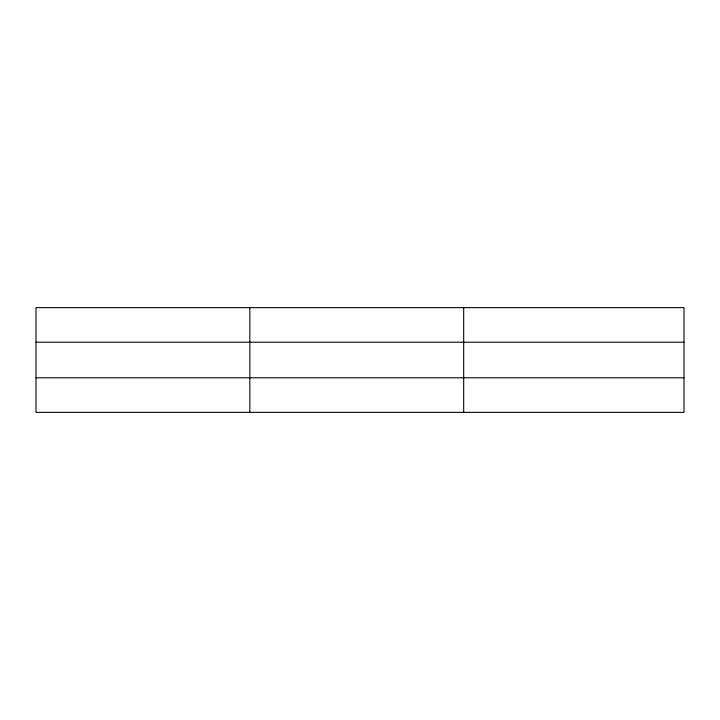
<?xml version="1.0" encoding="UTF-8"?>
<svg xmlns="http://www.w3.org/2000/svg" width="720" height="720" viewBox="0 0 720 720"><rect width="100%" height="100%" fill="white"/><g stroke="black" fill="none" stroke-linecap="round" stroke-linejoin="round"><path stroke-width="1.08" d="M249.84 307.647L249.84 412.353M463.68 307.647L463.68 412.353M684 377.802L684 412.353L36 412.353L36 307.647L684 307.647L684 377.802L36 377.802M36 342.198L684 342.198"/></g></svg>
